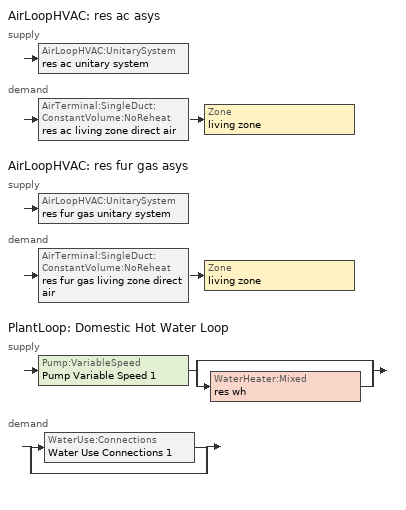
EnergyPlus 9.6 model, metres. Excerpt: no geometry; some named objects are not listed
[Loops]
AirLoopHVAC 'res ac asys'
 supply: AirLoopHVAC:UnitarySystem 'res ac unitary system'
 demand: AirTerminal:SingleDuct:ConstantVolume:NoReheat 'res ac living zone direct air' > Zone 'living zone'
AirLoopHVAC 'res fur gas asys'
 supply: AirLoopHVAC:UnitarySystem 'res fur gas unitary system'
 demand: AirTerminal:SingleDuct:ConstantVolume:NoReheat 'res fur gas living zone direct air' > Zone 'living zone'
PlantLoop 'Domestic Hot Water Loop'
 supply: Pump:VariableSpeed 'Pump Variable Speed 1' > split
  | bypass
  | WaterHeater:Mixed 'res wh'
 demand: split
  | WaterUse:Connections 'Water Use Connections 1'
  | bypass
[Sizing:System] Type of Load to Size On=Sensible; Design Outdoor Air Flow Rate {m3/s}=Autosize; Central Heating Maximum System Air Flow Ratio=0.3; Preheat Design Temperature {C}=7; Preheat Design Humidity Ratio {kgWater/kgDryAir}=0.008; Precool Design Temperature {C}=12.8; Precool Design Humidity Ratio {kgWater/kgDryAir}=0.008; Central Cooling Design Supply Air Temperature {C}=12.8; Central Heating Design Supply Air Temperature {C}=16.7; Type of Zone Sum to Use=NonCoincident; 100% Outdoor Air in Cooling=Yes; 100% Outdoor Air in Heating=Yes; Central Cooling Design Supply Air Humidity Ratio {kgWater/kgDryAir}=0.0085; Central Heating Design Supply Air Humidity Ratio {kgWater/kgDryAir}=0.008; Cooling Supply Air Flow Rate Method=DesignDay; Cooling Supply Air Flow Rate {m3/s}=0; Cooling Supply Air Flow Rate Per Floor Area {m3/s-m2}=0.00996765; Cooling Fraction of Autosized Cooling Supply Air Flow Rate=1; Cooling Supply Air Flow Rate Per Unit Cooling Capacity {m3/s-W}=3.94755e-05; Heating Supply Air Flow Rate Method=DesignDay; Heating Supply Air Flow Rate {m3/s}=0; Heating Supply Air Flow Rate Per Floor Area {m3/s-m2}=0.00996765; Heating Fraction of Autosized Heating Supply Air Flow Rate=1; Heating Fraction of Autosized Cooling Supply Air Flow Rate=1; Heating Supply Air Flow Rate Per Unit Heating Capacity {m3/s-W}=3.15882e-05; System Outdoor Air Method=ZoneSum; Zone Maximum Outdoor Air Fraction=1; Cooling Design Capacity Method=CoolingDesignCapacity; Cooling Design Capacity {W}=Autosize; Cooling Design Capacity Per Floor Area {W/m2}=234.7; Fraction of Autosized Cooling Design Capacity=1; Heating Design Capacity Method=HeatingDesignCapacity; Heating Design Capacity {W}=Autosize; Heating Design Capacity Per Floor Area {W/m2}=157; Fraction of Autosized Heating Design Capacity=1; Central Cooling Capacity Control Method=OnOff
res ac asys; res fur gas asys
[Sizing:Plant]
Domestic Hot Water Loop: Loop Type=Heating; Design Loop Exit Temperature {C}=51.6667; Loop Design Temperature Difference {deltaC}=5.55556; Sizing Option=NonCoincident; Zone Timesteps in Averaging Window=1; Coincident Sizing Factor Mode=None
[ZoneControl:Thermostat]
living zone Thermostat: Zone or ZoneList=living zone; Control Type Schedule=living zone Thermostat Schedule; Control 1=living zone temperature setpoint; Temperature Difference Between Cutout And Setpoint {deltaC}=0
[ThermostatSetpoint:DualSetpoint]
living zone temperature setpoint: Heating Setpoint Temperature Schedule=heating_sch; Cooling Setpoint Temperature Schedule=cooling_sch
[AirTerminal:SingleDuct:ConstantVolume:NoReheat] Availability Schedule=Always On Discrete; Maximum Air Flow Rate {m3/s}=0.421298
res ac living zone direct air; res fur gas living zone direct air
[Zone equipment]
living zone: res ac living zone direct air, res fur gas living zone direct air
[Fan:OnOff] Availability Schedule=Always On Discrete; Fan Total Efficiency=0.75; Pressure Rise {Pa}=794.58; Maximum Flow Rate {m3/s}=0.421303; Motor Efficiency=1; Motor In Airstream Fraction=1
Name | Fan Power Ratio Function of Speed Ratio Curve | Fan Efficiency Ratio Function of Speed Ratio Curve
res ac clg supply fan | Fan On Off Power Curve | Fan On Off Efficiency Curve
res fur gas htg supply fan | Fan On Off Power Curve 1 | Fan On Off Efficiency Curve 1
[Coil:Cooling:DX:SingleSpeed]
res ac cooling coil: Availability Schedule=Always On Discrete; Gross Rated Total Cooling Capacity {W}=4623.6; Gross Rated Sensible Heat Ratio=0.740403; Gross Rated Cooling COP {W/W}=3.95054; Rated Air Flow Rate {m3/s}=0.239563; Rated Evaporator Fan Power Per Volume Flow Rate {W/(m3/s)}=773.391; Total Cooling Capacity Function of Temperature Curve=Cool-Cap-fT1; Total Cooling Capacity Function of Flow Fraction Curve=Cool-Cap-fFF1; Energy Input Ratio Function of Temperature Curve=Cool-EIR-fT1; Energy Input Ratio Function of Flow Fraction Curve=Cool-EIR-fFF1; Part Load Fraction Correlation Curve=Cool-PLF-fPLR1; Minimum Outdoor Dry-Bulb Temperature for Compressor Operation {C}=-25; Nominal Time for Condensate Removal to Begin {s}=1000; Ratio of Initial Moisture Evaporation Rate and Steady State Latent Capacity=1.5; Maximum Cycling Rate {cycles/hr}=3; Latent Capacity Time Constant {s}=45; Condenser Type=AirCooled; Evaporative Condenser Effectiveness=0; Evaporative Condenser Air Flow Rate {m3/s}=Autosize; Evaporative Condenser Pump Rated Power Consumption {W}=Autosize; Crankcase Heater Capacity {W}=0; Maximum Outdoor Dry-Bulb Temperature for Crankcase Heater Operation {C}=12.7778; Basin Heater Capacity {W/K}=0; Basin Heater Setpoint Temperature {C}=10
[Coil:Heating:Fuel]
res fur gas heating coil: Availability Schedule=Always On Discrete; Fuel Type=NaturalGas; Burner Efficiency=0.925; Nominal Capacity {W}=14192.2; Parasitic Electric Load {W}=76; Parasitic Fuel Load {W}=0
[AirLoopHVAC:UnitarySystem] Control Type=Load; Controlling Zone or Thermostat Location=living zone; Dehumidification Control Type=None; Availability Schedule=Always On Discrete; Fan Placement=BlowThrough; Supply Air Fan Operating Mode Schedule=Always Off Discrete; DX Heating Coil Sizing Ratio=1; Use DOAS DX Cooling Coil=No; Minimum Supply Air Temperature {C}=2; Latent Load Control=SensibleOnlyLoadControl; Cooling Supply Air Flow Rate Method=SupplyAirFlowRate; Heating Supply Air Flow Rate Method=SupplyAirFlowRate; No Load Supply Air Flow Rate {m3/s}=0; Maximum Supply Air Temperature {C}=48.8889; Maximum Outdoor Dry-Bulb Temperature for Supplemental Heater Operation {C}=21; Maximum Cycling Rate {cycles/hr}=2.5; Heat Pump Time Constant {s}=60; Fraction of On-Cycle Power Use=0.01; Heat Pump Fan Delay Time {s}=60; Ancillary On-Cycle Electric Power {W}=0; Ancillary Off-Cycle Electric Power {W}=0
Name | Supply Fan | Cooling Coil | Cooling Supply Air Flow Rate {m3/s} | Heating Supply Air Flow Rate {m3/s} | Heating Coil
res ac unitary system | res ac clg supply fan | res ac cooling coil | 0.259903 | 0
res fur gas unitary system | res fur gas htg supply fan |  | 0 | 0.421298 | res fur gas heating coil
[AirLoopHVAC] Design Supply Air Flow Rate {m3/s}=0.421298; Design Return Air Flow Fraction of Supply Air Flow=1
res ac asys; res fur gas asys
[Pump:VariableSpeed]
Pump Variable Speed 1: Design Maximum Flow Rate {m3/s}=0.01; Design Pump Head {Pa}=1; Design Power Consumption {W}=0; Motor Efficiency=1; Fraction of Motor Inefficiencies to Fluid Stream=0; Coefficient 1 of the Part Load Performance Curve=0; Coefficient 2 of the Part Load Performance Curve=1; Coefficient 3 of the Part Load Performance Curve=0; Coefficient 4 of the Part Load Performance Curve=0; Design Minimum Flow Rate {m3/s}=0; Pump Control Type=Intermittent; Skin Loss Radiative Fraction=0.5; Design Power Sizing Method=PowerPerFlowPerPressure; Design Electric Power per Unit Flow Rate {W/(m3/s)}=348701.1; Design Shaft Power per Unit Flow Rate per Unit Head {W/((m3/s)-Pa)}=1.28205; Design Minimum Flow Rate Fraction=0
[WaterHeater:Mixed]
res wh: Tank Volume {m3}=0.143846; Setpoint Temperature Schedule=WH Setpoint Temp; Deadband Temperature Difference {deltaC}=2; Maximum Temperature Limit {C}=99; Heater Control Type=Cycle; Heater Maximum Capacity {W}=9964.42; Heater Minimum Capacity {W}=0; Heater Ignition Minimum Flow Rate {m3/s}=0; Heater Ignition Delay {s}=0; Heater Fuel Type=NaturalGas; Heater Thermal Efficiency=0.78894; Off Cycle Parasitic Fuel Consumption Rate {W}=1; Off Cycle Parasitic Fuel Type=Electricity; Off Cycle Parasitic Heat Fraction to Tank=0; On Cycle Parasitic Fuel Consumption Rate {W}=165; On Cycle Parasitic Fuel Type=Electricity; On Cycle Parasitic Heat Fraction to Tank=0; Ambient Temperature Indicator=Zone; Ambient Temperature Zone=living zone; Off Cycle Loss Coefficient to Ambient Temperature {W/K}=2.3753; Off Cycle Loss Fraction to Zone=0.91; On Cycle Loss Coefficient to Ambient Temperature {W/K}=2.3753; On Cycle Loss Fraction to Zone=1; Use Side Effectiveness=1; Source Side Effectiveness=1; Use Side Design Flow Rate {m3/s}=Autosize; Source Side Design Flow Rate {m3/s}=Autosize; Indirect Water Heating Recovery Time {hr}=1.5; Source Side Flow Control Mode=IndirectHeatPrimarySetpoint
[WaterHeater:Sizing]
res wh: Design Mode=PeakDraw; Time Storage Can Meet Peak Draw {hr}=0.538503; Time for Tank Recovery {hr}=0; Nominal Tank Volume for Autosizing Plant Connections {m3}=1
[PlantLoop]
Domestic Hot Water Loop: Fluid Type=Water; Plant Equipment Operation Scheme=Domestic Hot Water Loop Operation Schemes; Maximum Loop Temperature {C}=100; Minimum Loop Temperature {C}=0; Maximum Loop Flow Rate {m3/s}=0.01; Minimum Loop Flow Rate {m3/s}=0; Plant Loop Volume {m3}=0.003; Load Distribution Scheme=Optimal; Plant Loop Demand Calculation Scheme=SingleSetpoint
[PlantEquipmentList]
Domestic Hot Water Loop Heating Equipment List: res wh
[PlantEquipmentOperation:HeatingLoad]
Domestic Hot Water Loop Heating Operation Scheme: Load Range 1 Lower Limit {W}=0; Load Range 1 Upper Limit {W}=1000000000; Range 1 Equipment List=Domestic Hot Water Loop Heating Equipment List
[PlantEquipmentOperationSchemes]
Domestic Hot Water Loop Operation Schemes: Control Scheme 1=Domestic Hot Water Loop Heating Operation Scheme; Control Scheme 1 Schedule=Always On Discrete
[EnergyManagementSystem:Sensor]
Name | Output:Variable or Output:Meter Index Key | Output:Variable or Output:Meter
res_af_1_tin_s | living zone | Zone Mean Air Temperature
res_af_1_tt_s | living zone | Zone Outdoor Air Drybulb Temperature
res_ds_res_ac_asys_fan_rtf_s | res ac clg supply fan | Fan Runtime Fraction
res_ds_res_ac_asys_win_s; res_ds_res_fur_gas_asys_win_s | living zone | Zone Mean Air Humidity Ratio
res_ds_res_fur_gas_asys_fan_rtf_s | res fur gas htg supply fan | Fan Runtime Fraction
res_shower_tout | res wh | Water Heater Use Side Outlet Temperature
res_shower_vol | res shower | Water Use Equipment Hot Water Volume
[EnergyManagementSystem:GlobalVariable]
res_ds_res_fur_gas_asys_AhToLiv
res_ds_res_fur_gas_asys_AhTt
res_ds_res_fur_gas_asys_AhVfr
res_ds_res_fur_gas_asys_AhW
res_ds_res_fur_gas_asys_AhWt
res_ds_res_fur_gas_asys_FanRtf
res_ds_res_fur_gas_asys_LivToAh
res_ds_res_fur_gas_asys_lk_ret_fan_equiv
res_ds_res_fur_gas_asys_lk_sup_fan_equiv
res_ds_res_fur_gas_asys_RaT
res_ds_res_fur_gas_asys_RaW
res_ds_res_fur_gas_asys_RetDCnToAh
res_ds_res_fur_gas_asys_RetDCnToPl
res_ds_res_fur_gas_asys_RetLatLk
res_ds_res_fur_gas_asys_RetSLk
res_ds_res_fur_gas_asys_SupDCnToAh
res_ds_res_fur_gas_asys_SupDCnToLv
res_ds_res_fur_gas_asys_SupLatLkToAh
res_ds_res_fur_gas_asys_SupLatLkToLv
res_ds_res_fur_gas_asys_SupSLkToAh
res_ds_res_fur_gas_asys_SupSLkToLv
[EnergyManagementSystem:OutputVariable] Type of Data in Variable=Summed; Update Frequency=SystemTimestep; EMS Program or Subroutine=res_shower_sag
Name | EMS Variable | Units
Shower Draw Time|unit 1 | ShowerTime | hr
Unmet Shower Energy|unit 1 | ShowerE | J
Unmet Shower Time|unit 1 | ShowerSag | hr
[AvailabilityManager:Scheduled] Schedule=Always On Discrete
res ac asys Availability Manager; res fur gas asys Availability Manager
[SetpointManager:Scheduled]
Setpoint Manager Scheduled 1: Control Variable=Temperature; Schedule=dhw temp
[WaterUse:Equipment] Zone=living zone
Name | Peak Flow Rate {m3/s} | Flow Rate Fraction Schedule | Target Temperature Schedule
res shower | 0.000105491 | showers | fixtures temperature schedule
res sink | 5.68398e-05 | sinks | fixtures temperature schedule
res bath | 0.000283415 | baths | fixtures temperature schedule
res shower dist | 0 | showers | fixtures temperature schedule
res sink dist | 0 | sinks | fixtures temperature schedule
res bath dist | 0 | baths | fixtures temperature schedule
res cw | 2.42358e-05 | clothes_washer | res cw temperature schedule
res dw | 1.13999e-05 | dishwasher | res dw temperature schedule
[WaterUse:Connections]
Water Use Connections 1: Drain Water Heat Exchanger Type=None; Drain Water Heat Exchanger Destination=Plant; Water Use Equipment 1=res shower; Water Use Equipment 2=res sink; Water Use Equipment 3=res bath; Water Use Equipment 4=res shower dist; Water Use Equipment 5=res sink dist; Water Use Equipment 6=res bath dist; Water Use Equipment 7=res cw; Water Use Equipment 8=res dw
[Schedule:Compact]
living zone Thermostat Schedule: Through: 12/31, For: AllDays, Until: 24:00, 4
cooling_sch: Through: 12/31, For: AllDays, Until: 24:00, 24
heating_sch: Through: 12/31, For: AllDays, Until: 24:00, 21.5
[Schedule:Constant]
Name | Hourly Value
Always On Discrete | 1
Always Off Discrete | 0
dhw temp; WH Setpoint Temp | 51.6667
fixtures temperature schedule | 43.3333
res cw temperature schedule; res dw temperature schedule | 52.666
[Schedule:File] File=C:\Users\chmat\Desktop\THESIS\Final Building Models\CSV\bldg0316423.csv; Rows to Skip at Top=1; Number of Hours of Data=8760; Column Separator=Comma; Interpolate to Timestep=No; Minutes per Item=15
Name | Column Number
baths | 13
showers | 14
sinks | 15
clothes_washer | 9
dishwasher | 7
[Curve:Quadratic] Minimum Value of x=0
Name | Coefficient1 Constant | Coefficient2 x | Coefficient3 x**2 | Maximum Value of x | Minimum Curve Output | Maximum Curve Output
Cool-Cap-fFF1 | 0.718605 | 0.4101 | -0.128705 | 2 | 0 | 2
Cool-EIR-fFF1 | 1.323 | -0.477711 | 0.154712 | 2 | 0 | 2
Cool-PLF-fPLR1 | 0.93 | 0.07 | 0 | 1 | 0.7 | 1
[Curve:Cubic] Coefficient1 Constant=1; Coefficient2 x=0; Coefficient3 x**2=0; Coefficient4 x**3=0; Minimum Value of x=0; Maximum Value of x=1
Fan On Off Efficiency Curve; Fan On Off Efficiency Curve 1
[Curve:Exponent] Coefficient1 Constant=1; Coefficient2 Constant=0; Coefficient3 Constant=0; Minimum Value of x=0; Maximum Value of x=1
Fan On Off Power Curve; Fan On Off Power Curve 1
[Curve:Biquadratic] Minimum Value of x=13.88; Maximum Value of x=23.88; Minimum Value of y=18.33; Maximum Value of y=51.66
Name | Coefficient1 Constant | Coefficient2 x | Coefficient3 x**2 | Coefficient4 y | Coefficient5 y**2 | Coefficient6 x*y
Cool-Cap-fT1 | 1.5509 | -0.0750501 | 0.00309714 | 0.00240111 | -5.0544e-05 | -0.000427281
Cool-EIR-fT1 | -0.304283 | 0.118048 | -0.00342467 | -0.00626191 | 0.000695427 | -0.000469975
